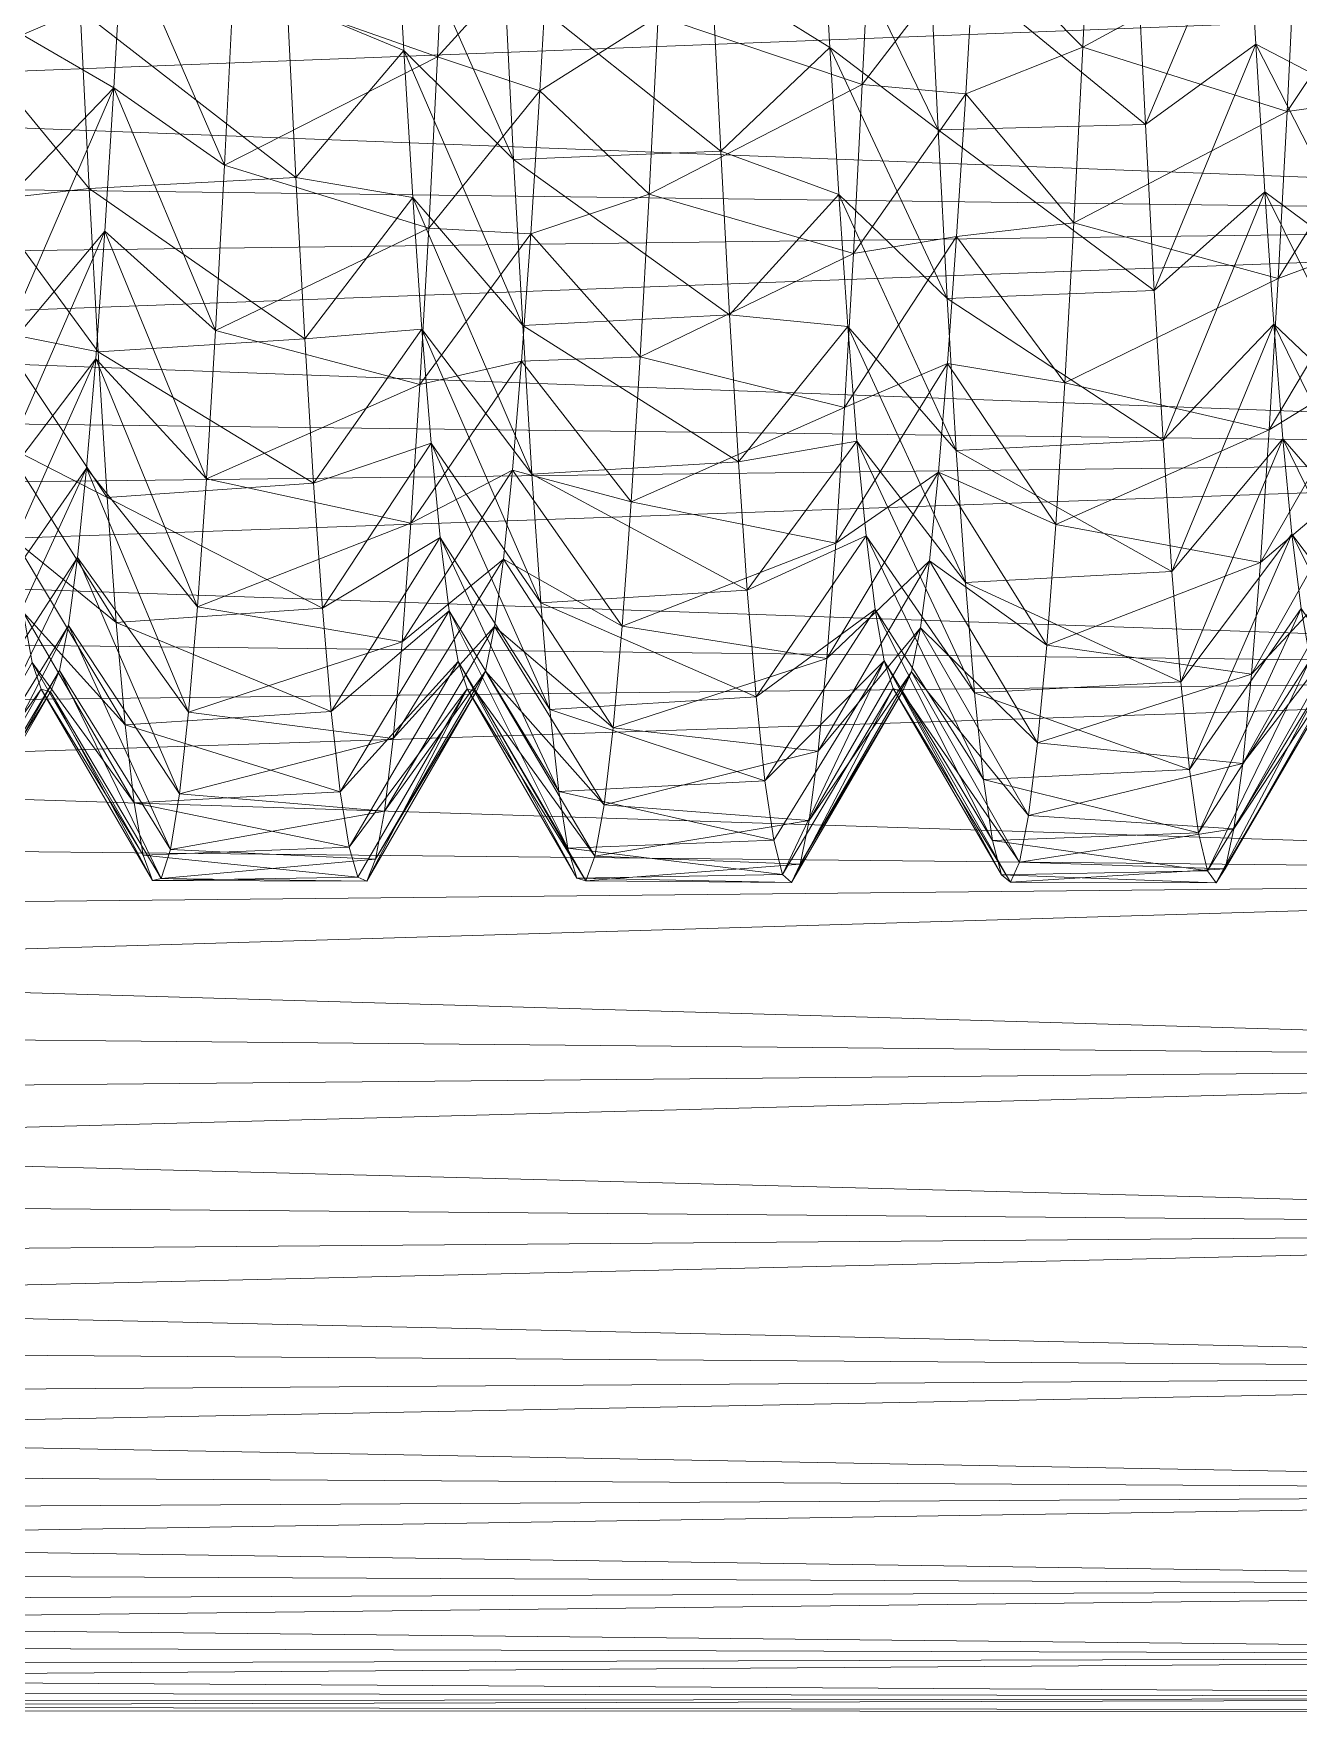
# Model space of a CAD drawing. Header units: millimetres. Extents: x -104 to 115, y -53 to 68.
# Drawn here: x 87.35 to 102.01, y -19.63 to -0.19 of the extents above; entities that cross this region are included whole.
import ezdxf

# ---------------------------------------------------------------- set-up
doc = ezdxf.new("R2010")
doc.units = ezdxf.units.MM

msp = doc.modelspace()

# ---------------------------------------------------------------- linework, layer by layer
at = {"color": 7, "lineweight": 0}
for points in [[(99.614, 1.827, -10.626), (98.258, 0.918, -13.385), (99.509, -0.351, -11.568), (99.614, 1.827, -10.626)], [(99.509, -0.351, -11.568), (101.977, 0.99, -10.948), (99.614, 1.827, -10.626), (99.509, -0.351, -11.568)], [(89.672, 0.372, -11.216), (92.034, -0.463, -11.626), (92.137, 1.663, -10.686), (89.672, 0.372, -11.216)], [(92.034, -0.463, -11.626), (93.324, 0.956, -13.367), (92.137, 1.663, -10.686), (92.034, -0.463, -11.626)], [(90.292, 0.171, -43.536), (91.539, 1.459, -41.714), (91.644, -0.389, -40.742), (90.292, 0.171, -43.536)], [(92.916, -1.65, -42.541), (91.644, -0.389, -40.742), (91.539, 1.459, -41.714), (92.916, -1.65, -42.541)], [(92.916, -1.65, -42.541), (91.539, 1.459, -41.714), (92.812, 0.441, -43.662), (92.916, -1.65, -42.541)], [(95.212, 0.498, -43.687), (96.473, 1.498, -41.731), (96.578, -0.352, -40.765), (95.212, 0.498, -43.687)], [(97.835, -1.307, -42.75), (96.578, -0.352, -40.765), (96.473, 1.498, -41.731), (97.835, -1.307, -42.75)], [(97.835, -1.307, -42.75), (96.473, 1.498, -41.731), (97.73, 0.809, -43.823), (97.835, -1.307, -42.75)], [(100.132, 0.829, -43.832), (101.407, 1.537, -41.748), (100.235, -1.246, -42.786), (100.132, 0.829, -43.832)], [(100.235, -1.246, -42.786), (101.407, 1.537, -41.748), (101.512, -0.316, -40.787), (100.235, -1.246, -42.786)], [(102.753, -0.959, -42.952), (101.512, -0.316, -40.787), (101.407, 1.537, -41.748), (102.753, -0.959, -42.952)], [(115.207, 0.457, -53.847), (60.36, 1.175, -54.036), (60.36, -1.663, -53.164), (115.207, 0.457, -53.847)], [(94.591, 0.009, -11.388), (96.955, -0.781, -11.796), (97.057, 1.325, -10.813), (94.591, 0.009, -11.388)], [(96.955, -0.781, -11.796), (98.258, 0.918, -13.385), (97.057, 1.325, -10.813), (96.955, -0.781, -11.796)], [(87.114, -0.142, -11.462), (88.285, -0.82, -14.379), (88.39, 0.995, -13.348), (87.114, -0.142, -11.462)], [(89.568, -1.715, -12.346), (88.39, 0.995, -13.348), (88.285, -0.82, -14.379), (89.568, -1.715, -12.346)], [(89.672, 0.372, -11.216), (88.39, 0.995, -13.348), (89.568, -1.715, -12.346), (89.672, 0.372, -11.216)], [(99.509, -0.351, -11.568), (101.875, -1.096, -11.973), (101.977, 0.99, -10.948), (99.509, -0.351, -11.568)], [(101.875, -1.096, -11.973), (103.192, 0.88, -13.404), (101.977, 0.99, -10.948), (101.875, -1.096, -11.973)], [(92.034, -0.463, -11.626), (93.219, -0.855, -14.403), (93.324, 0.956, -13.367), (92.034, -0.463, -11.626)], [(94.591, 0.009, -11.388), (93.324, 0.956, -13.367), (93.219, -0.855, -14.403), (94.591, 0.009, -11.388)], [(96.955, -0.781, -11.796), (98.153, -0.891, -14.426), (98.258, 0.918, -13.385), (96.955, -0.781, -11.796)], [(97.73, 0.809, -43.823), (100.132, 0.829, -43.832), (100.235, -1.246, -42.786), (97.73, 0.809, -43.823)], [(97.73, 0.809, -43.823), (100.235, -1.246, -42.786), (97.835, -1.307, -42.75), (97.73, 0.809, -43.823)], [(99.509, -0.351, -11.568), (98.258, 0.918, -13.385), (98.153, -0.891, -14.426), (99.509, -0.351, -11.568)], [(101.875, -1.096, -11.973), (103.087, -0.926, -14.45), (103.192, 0.88, -13.404), (101.875, -1.096, -11.973)], [(115.207, 0.457, -53.847), (60.36, -1.663, -53.164), (115.207, -2.357, -52.899), (115.207, 0.457, -53.847)], [(115.207, -2.357, -1.948), (60.36, -0.256, -1.208), (115.207, 0.457, -1), (115.207, -2.357, -1.948)], [(92.812, 0.441, -43.662), (95.212, 0.498, -43.687), (95.315, -1.556, -42.6), (92.812, 0.441, -43.662)], [(92.812, 0.441, -43.662), (95.315, -1.556, -42.6), (92.916, -1.65, -42.541), (92.812, 0.441, -43.662)], [(95.212, 0.498, -43.687), (96.578, -0.352, -40.765), (95.315, -1.556, -42.6), (95.212, 0.498, -43.687)], [(89.568, -1.715, -12.346), (92.034, -0.463, -11.626), (89.672, 0.372, -11.216), (89.568, -1.715, -12.346)], [(87.998, -1.989, -42.325), (86.71, -0.425, -40.72), (87.893, 0.077, -43.492), (87.998, -1.989, -42.325)], [(87.893, 0.077, -43.492), (90.292, 0.171, -43.536), (90.394, -1.861, -42.408), (87.893, 0.077, -43.492)], [(87.893, 0.077, -43.492), (90.394, -1.861, -42.408), (87.998, -1.989, -42.325), (87.893, 0.077, -43.492)], [(90.292, 0.171, -43.536), (91.644, -0.389, -40.742), (90.394, -1.861, -42.408), (90.292, 0.171, -43.536)], [(94.591, 0.009, -11.388), (93.219, -0.855, -14.403), (94.486, -2.052, -12.564), (94.591, 0.009, -11.388)], [(94.486, -2.052, -12.564), (96.955, -0.781, -11.796), (94.591, 0.009, -11.388), (94.486, -2.052, -12.564)], [(87.012, -2.151, -12.63), (88.285, -0.82, -14.379), (87.114, -0.142, -11.462), (87.012, -2.151, -12.63)], [(115.207, -2.357, -1.948), (60.36, -3.043, -2.232), (60.36, -0.256, -1.208), (115.207, -2.357, -1.948)], [(90.394, -1.861, -42.408), (91.644, -0.389, -40.742), (91.749, -2.09, -39.533), (90.394, -1.861, -42.408)], [(93.021, -3.574, -41.153), (91.749, -2.09, -39.533), (91.644, -0.389, -40.742), (93.021, -3.574, -41.153)], [(93.021, -3.574, -41.153), (91.644, -0.389, -40.742), (92.916, -1.65, -42.541), (93.021, -3.574, -41.153)], [(95.315, -1.556, -42.6), (96.578, -0.352, -40.765), (96.683, -2.057, -39.56), (95.315, -1.556, -42.6)], [(97.94, -3.262, -41.406), (96.683, -2.057, -39.56), (96.578, -0.352, -40.765), (97.94, -3.262, -41.406)], [(97.94, -3.262, -41.406), (96.578, -0.352, -40.765), (97.835, -1.307, -42.75), (97.94, -3.262, -41.406)], [(99.509, -0.351, -11.568), (98.153, -0.891, -14.426), (99.405, -2.385, -12.79), (99.509, -0.351, -11.568)], [(99.405, -2.385, -12.79), (101.875, -1.096, -11.973), (99.509, -0.351, -11.568), (99.405, -2.385, -12.79)], [(100.235, -1.246, -42.786), (101.512, -0.316, -40.787), (100.337, -3.168, -41.48), (100.235, -1.246, -42.786)], [(100.337, -3.168, -41.48), (101.512, -0.316, -40.787), (101.617, -2.024, -39.587), (100.337, -3.168, -41.48)], [(102.858, -2.944, -41.652), (101.617, -2.024, -39.587), (101.512, -0.316, -40.787), (102.858, -2.944, -41.652)], [(102.858, -2.944, -41.652), (101.512, -0.316, -40.787), (102.753, -0.959, -42.952), (102.858, -2.944, -41.652)], [(87.998, -1.989, -42.325), (86.815, -2.123, -39.506), (86.71, -0.425, -40.72), (87.998, -1.989, -42.325)], [(89.568, -1.715, -12.346), (91.932, -2.448, -12.834), (92.034, -0.463, -11.626), (89.568, -1.715, -12.346)], [(91.932, -2.448, -12.834), (93.219, -0.855, -14.403), (92.034, -0.463, -11.626), (91.932, -2.448, -12.834)], [(86.909, -3.991, -14.049), (88.18, -2.481, -15.643), (88.285, -0.82, -14.379), (86.909, -3.991, -14.049)], [(86.909, -3.991, -14.049), (88.285, -0.82, -14.379), (87.012, -2.151, -12.63), (86.909, -3.991, -14.049)], [(89.463, -3.633, -13.742), (88.285, -0.82, -14.379), (88.18, -2.481, -15.643), (89.463, -3.633, -13.742)], [(89.568, -1.715, -12.346), (88.285, -0.82, -14.379), (89.463, -3.633, -13.742), (89.568, -1.715, -12.346)], [(91.932, -2.448, -12.834), (93.114, -2.513, -15.671), (93.219, -0.855, -14.403), (91.932, -2.448, -12.834)], [(94.486, -2.052, -12.564), (93.219, -0.855, -14.403), (93.114, -2.513, -15.671), (94.486, -2.052, -12.564)], [(94.486, -2.052, -12.564), (96.852, -2.742, -13.044), (96.955, -0.781, -11.796), (94.486, -2.052, -12.564)], [(96.852, -2.742, -13.044), (98.153, -0.891, -14.426), (96.955, -0.781, -11.796), (96.852, -2.742, -13.044)], [(96.852, -2.742, -13.044), (98.048, -2.545, -15.699), (98.153, -0.891, -14.426), (96.852, -2.742, -13.044)], [(99.405, -2.385, -12.79), (98.153, -0.891, -14.426), (98.048, -2.545, -15.699), (99.405, -2.385, -12.79)], [(101.772, -3.031, -13.261), (102.982, -2.577, -15.727), (103.087, -0.926, -14.45), (101.772, -3.031, -13.261)], [(101.772, -3.031, -13.261), (103.087, -0.926, -14.45), (101.875, -1.096, -11.973), (101.772, -3.031, -13.261)], [(99.405, -2.385, -12.79), (101.772, -3.031, -13.261), (101.875, -1.096, -11.973), (99.405, -2.385, -12.79)], [(97.835, -1.307, -42.75), (100.235, -1.246, -42.786), (100.337, -3.168, -41.48), (97.835, -1.307, -42.75)], [(97.835, -1.307, -42.75), (100.337, -3.168, -41.48), (97.94, -3.262, -41.406), (97.835, -1.307, -42.75)], [(115.207, -2.357, -52.899), (60.36, -1.663, -53.164), (60.36, -4.391, -51.991), (115.207, -2.357, -52.899)], [(89.463, -3.633, -13.742), (91.932, -2.448, -12.834), (89.568, -1.715, -12.346), (89.463, -3.633, -13.742)], [(92.916, -1.65, -42.541), (95.315, -1.556, -42.6), (95.417, -3.451, -41.255), (92.916, -1.65, -42.541)], [(92.916, -1.65, -42.541), (95.417, -3.451, -41.255), (93.021, -3.574, -41.153), (92.916, -1.65, -42.541)], [(95.315, -1.556, -42.6), (96.683, -2.057, -39.56), (95.417, -3.451, -41.255), (95.315, -1.556, -42.6)], [(87.998, -1.989, -42.325), (90.394, -1.861, -42.408), (90.497, -3.729, -41.024), (87.998, -1.989, -42.325)], [(90.394, -1.861, -42.408), (91.749, -2.09, -39.533), (90.497, -3.729, -41.024), (90.394, -1.861, -42.408)], [(88.103, -3.881, -40.893), (86.815, -2.123, -39.506), (87.998, -1.989, -42.325), (88.103, -3.881, -40.893)], [(88.103, -3.881, -40.893), (86.92, -3.644, -38.078), (86.815, -2.123, -39.506), (88.103, -3.881, -40.893)], [(87.998, -1.989, -42.325), (90.497, -3.729, -41.024), (88.103, -3.881, -40.893), (87.998, -1.989, -42.325)], [(90.497, -3.729, -41.024), (91.749, -2.09, -39.533), (91.854, -3.615, -38.109), (90.497, -3.729, -41.024)], [(93.126, -5.297, -39.522), (91.854, -3.615, -38.109), (91.749, -2.09, -39.533), (93.126, -5.297, -39.522)], [(93.126, -5.297, -39.522), (91.749, -2.09, -39.533), (93.021, -3.574, -41.153), (93.126, -5.297, -39.522)], [(94.486, -2.052, -12.564), (93.114, -2.513, -15.671), (94.382, -3.938, -14.003), (94.486, -2.052, -12.564)], [(94.382, -3.938, -14.003), (96.852, -2.742, -13.044), (94.486, -2.052, -12.564), (94.382, -3.938, -14.003)], [(95.417, -3.451, -41.255), (96.683, -2.057, -39.56), (96.788, -3.586, -38.14), (95.417, -3.451, -41.255)], [(98.044, -5.021, -39.814), (96.788, -3.586, -38.14), (96.683, -2.057, -39.56), (98.044, -5.021, -39.814)], [(98.044, -5.021, -39.814), (96.683, -2.057, -39.56), (97.94, -3.262, -41.406), (98.044, -5.021, -39.814)], [(100.337, -3.168, -41.48), (101.617, -2.024, -39.587), (100.44, -4.904, -39.934), (100.337, -3.168, -41.48)], [(100.44, -4.904, -39.934), (101.617, -2.024, -39.587), (101.722, -3.557, -38.171), (100.44, -4.904, -39.934)], [(102.963, -4.738, -40.1), (101.722, -3.557, -38.171), (101.617, -2.024, -39.587), (102.963, -4.738, -40.1)], [(102.963, -4.738, -40.1), (101.617, -2.024, -39.587), (102.858, -2.944, -41.652), (102.963, -4.738, -40.1)], [(115.207, -2.357, -52.899), (60.36, -4.391, -51.991), (115.207, -5.052, -51.652), (115.207, -2.357, -52.899)], [(115.207, -5.052, -3.194), (60.36, -3.043, -2.232), (115.207, -2.357, -1.948), (115.207, -5.052, -3.194)], [(86.807, -5.631, -15.696), (88.075, -3.959, -17.117), (88.18, -2.481, -15.643), (86.807, -5.631, -15.696)], [(86.807, -5.631, -15.696), (88.18, -2.481, -15.643), (86.909, -3.991, -14.049), (86.807, -5.631, -15.696)], [(89.358, -5.349, -15.381), (88.18, -2.481, -15.643), (88.075, -3.959, -17.117), (89.358, -5.349, -15.381)], [(89.463, -3.633, -13.742), (88.18, -2.481, -15.643), (89.358, -5.349, -15.381), (89.463, -3.633, -13.742)], [(89.463, -3.633, -13.742), (91.829, -4.259, -14.291), (91.932, -2.448, -12.834), (89.463, -3.633, -13.742)], [(91.829, -4.259, -14.291), (93.114, -2.513, -15.671), (91.932, -2.448, -12.834), (91.829, -4.259, -14.291)], [(91.829, -4.259, -14.291), (93.009, -3.987, -17.149), (93.114, -2.513, -15.671), (91.829, -4.259, -14.291)], [(94.382, -3.938, -14.003), (93.114, -2.513, -15.671), (93.009, -3.987, -17.149), (94.382, -3.938, -14.003)], [(99.405, -2.385, -12.79), (98.048, -2.545, -15.699), (99.3, -4.238, -14.271), (99.405, -2.385, -12.79)], [(99.3, -4.238, -14.271), (101.772, -3.031, -13.261), (99.405, -2.385, -12.79), (99.3, -4.238, -14.271)], [(96.75, -4.523, -14.537), (97.943, -4.015, -17.181), (98.048, -2.545, -15.699), (96.75, -4.523, -14.537)], [(96.75, -4.523, -14.537), (98.048, -2.545, -15.699), (96.852, -2.742, -13.044), (96.75, -4.523, -14.537)], [(99.3, -4.238, -14.271), (98.048, -2.545, -15.699), (97.943, -4.015, -17.181), (99.3, -4.238, -14.271)], [(101.67, -4.781, -14.789), (102.877, -4.043, -17.213), (102.982, -2.577, -15.727), (101.67, -4.781, -14.789)], [(101.67, -4.781, -14.789), (102.982, -2.577, -15.727), (101.772, -3.031, -13.261), (101.67, -4.781, -14.789)], [(94.382, -3.938, -14.003), (96.75, -4.523, -14.537), (96.852, -2.742, -13.044), (94.382, -3.938, -14.003)], [(115.207, -5.052, -3.194), (60.36, -5.703, -3.551), (60.36, -3.043, -2.232), (115.207, -5.052, -3.194)], [(99.3, -4.238, -14.271), (101.67, -4.781, -14.789), (101.772, -3.031, -13.261), (99.3, -4.238, -14.271)], [(97.94, -3.262, -41.406), (100.337, -3.168, -41.48), (100.44, -4.904, -39.934), (97.94, -3.262, -41.406)], [(97.94, -3.262, -41.406), (100.44, -4.904, -39.934), (98.044, -5.021, -39.814), (97.94, -3.262, -41.406)], [(93.021, -3.574, -41.153), (95.417, -3.451, -41.255), (95.52, -5.155, -39.674), (93.021, -3.574, -41.153)], [(95.417, -3.451, -41.255), (96.788, -3.586, -38.14), (95.52, -5.155, -39.674), (95.417, -3.451, -41.255)], [(88.207, -5.567, -39.223), (87.025, -4.962, -36.459), (86.92, -3.644, -38.078), (88.207, -5.567, -39.223)], [(88.207, -5.567, -39.223), (86.92, -3.644, -38.078), (88.103, -3.881, -40.893), (88.207, -5.567, -39.223)], [(89.358, -5.349, -15.381), (91.829, -4.259, -14.291), (89.463, -3.633, -13.742), (89.358, -5.349, -15.381)], [(90.497, -3.729, -41.024), (91.854, -3.615, -38.109), (90.599, -5.4, -39.409), (90.497, -3.729, -41.024)], [(90.599, -5.4, -39.409), (91.854, -3.615, -38.109), (91.959, -4.937, -36.494), (90.599, -5.4, -39.409)], [(93.23, -6.788, -37.676), (91.959, -4.937, -36.494), (91.854, -3.615, -38.109), (93.23, -6.788, -37.676)], [(93.23, -6.788, -37.676), (91.854, -3.615, -38.109), (93.126, -5.297, -39.522), (93.23, -6.788, -37.676)], [(93.021, -3.574, -41.153), (95.52, -5.155, -39.674), (93.126, -5.297, -39.522), (93.021, -3.574, -41.153)], [(95.52, -5.155, -39.674), (96.788, -3.586, -38.14), (96.893, -4.913, -36.528), (95.52, -5.155, -39.674)], [(98.149, -6.553, -38.002), (96.893, -4.913, -36.528), (96.788, -3.586, -38.14), (98.149, -6.553, -38.002)], [(98.149, -6.553, -38.002), (96.788, -3.586, -38.14), (98.044, -5.021, -39.814), (98.149, -6.553, -38.002)], [(100.44, -4.904, -39.934), (101.722, -3.557, -38.171), (100.542, -6.424, -38.175), (100.44, -4.904, -39.934)], [(100.542, -6.424, -38.175), (101.722, -3.557, -38.171), (101.827, -4.888, -36.563), (100.542, -6.424, -38.175)], [(103.067, -6.311, -38.323), (101.827, -4.888, -36.563), (101.722, -3.557, -38.171), (103.067, -6.311, -38.323)], [(103.067, -6.311, -38.323), (101.722, -3.557, -38.171), (102.963, -4.738, -40.1), (103.067, -6.311, -38.323)], [(88.103, -3.881, -40.893), (90.497, -3.729, -41.024), (90.599, -5.4, -39.409), (88.103, -3.881, -40.893)], [(88.103, -3.881, -40.893), (90.599, -5.4, -39.409), (88.207, -5.567, -39.223), (88.103, -3.881, -40.893)], [(86.704, -7.043, -17.542), (87.97, -5.227, -18.775), (88.075, -3.959, -17.117), (86.704, -7.043, -17.542)], [(86.704, -7.043, -17.542), (88.075, -3.959, -17.117), (86.807, -5.631, -15.696), (86.704, -7.043, -17.542)], [(89.254, -6.832, -17.233), (88.075, -3.959, -17.117), (87.97, -5.227, -18.775), (89.254, -6.832, -17.233)], [(89.358, -5.349, -15.381), (88.075, -3.959, -17.117), (89.254, -6.832, -17.233), (89.358, -5.349, -15.381)], [(91.727, -5.866, -15.97), (92.904, -5.251, -18.81), (93.009, -3.987, -17.149), (91.727, -5.866, -15.97)], [(91.727, -5.866, -15.97), (93.009, -3.987, -17.149), (91.829, -4.259, -14.291), (91.727, -5.866, -15.97)], [(94.277, -5.617, -15.68), (93.009, -3.987, -17.149), (92.904, -5.251, -18.81), (94.277, -5.617, -15.68)], [(94.382, -3.938, -14.003), (93.009, -3.987, -17.149), (94.277, -5.617, -15.68), (94.382, -3.938, -14.003)], [(94.277, -5.617, -15.68), (96.75, -4.523, -14.537), (94.382, -3.938, -14.003), (94.277, -5.617, -15.68)], [(96.647, -6.095, -16.249), (97.838, -5.274, -18.846), (97.943, -4.015, -17.181), (96.647, -6.095, -16.249)], [(96.647, -6.095, -16.249), (97.943, -4.015, -17.181), (96.75, -4.523, -14.537), (96.647, -6.095, -16.249)], [(99.195, -5.878, -15.986), (97.943, -4.015, -17.181), (97.838, -5.274, -18.846), (99.195, -5.878, -15.986)], [(99.3, -4.238, -14.271), (97.943, -4.015, -17.181), (99.195, -5.878, -15.986), (99.3, -4.238, -14.271)], [(101.567, -6.318, -16.533), (102.772, -5.298, -18.881), (102.877, -4.043, -17.213), (101.567, -6.318, -16.533)], [(101.567, -6.318, -16.533), (102.877, -4.043, -17.213), (101.67, -4.781, -14.789), (101.567, -6.318, -16.533)], [(89.358, -5.349, -15.381), (91.727, -5.866, -15.97), (91.829, -4.259, -14.291), (89.358, -5.349, -15.381)], [(99.195, -5.878, -15.986), (101.67, -4.781, -14.789), (99.3, -4.238, -14.271), (99.195, -5.878, -15.986)], [(115.207, -5.052, -51.652), (60.36, -4.391, -51.991), (60.36, -6.976, -50.53), (115.207, -5.052, -51.652)], [(94.277, -5.617, -15.68), (96.647, -6.095, -16.249), (96.75, -4.523, -14.537), (94.277, -5.617, -15.68)], [(99.195, -5.878, -15.986), (101.567, -6.318, -16.533), (101.67, -4.781, -14.789), (99.195, -5.878, -15.986)], [(115.207, -5.052, -51.652), (60.36, -6.976, -50.53), (115.207, -7.596, -50.121), (115.207, -5.052, -51.652)], [(115.207, -7.596, -4.725), (60.36, -5.703, -3.551), (115.207, -5.052, -3.194), (115.207, -7.596, -4.725)], [(88.312, -7.016, -37.345), (87.13, -6.052, -34.679), (87.025, -4.962, -36.459), (88.312, -7.016, -37.345)], [(88.312, -7.016, -37.345), (87.025, -4.962, -36.459), (88.207, -5.567, -39.223), (88.312, -7.016, -37.345)], [(90.599, -5.4, -39.409), (91.959, -4.937, -36.494), (90.702, -6.848, -37.591), (90.599, -5.4, -39.409)], [(90.702, -6.848, -37.591), (91.959, -4.937, -36.494), (92.064, -6.032, -34.717), (90.702, -6.848, -37.591)], [(93.335, -8.021, -35.649), (92.064, -6.032, -34.717), (91.959, -4.937, -36.494), (93.335, -8.021, -35.649)], [(93.335, -8.021, -35.649), (91.959, -4.937, -36.494), (93.23, -6.788, -37.676), (93.335, -8.021, -35.649)], [(95.52, -5.155, -39.674), (96.893, -4.913, -36.528), (95.622, -6.639, -37.885), (95.52, -5.155, -39.674)], [(95.622, -6.639, -37.885), (96.893, -4.913, -36.528), (96.998, -6.012, -34.754), (95.622, -6.639, -37.885)], [(98.254, -7.831, -36.003), (96.998, -6.012, -34.754), (96.893, -4.913, -36.528), (98.254, -7.831, -36.003)], [(98.254, -7.831, -36.003), (96.893, -4.913, -36.528), (98.149, -6.553, -38.002), (98.254, -7.831, -36.003)], [(98.044, -5.021, -39.814), (100.44, -4.904, -39.934), (100.542, -6.424, -38.175), (98.044, -5.021, -39.814)], [(98.044, -5.021, -39.814), (100.542, -6.424, -38.175), (98.149, -6.553, -38.002), (98.044, -5.021, -39.814)], [(100.542, -6.424, -38.175), (101.827, -4.888, -36.563), (100.645, -7.702, -36.234), (100.542, -6.424, -38.175)], [(100.645, -7.702, -36.234), (101.827, -4.888, -36.563), (101.932, -5.992, -34.792), (100.645, -7.702, -36.234)], [(103.172, -7.634, -36.353), (101.932, -5.992, -34.792), (101.827, -4.888, -36.563), (103.172, -7.634, -36.353)], [(103.172, -7.634, -36.353), (101.827, -4.888, -36.563), (103.067, -6.311, -38.323), (103.172, -7.634, -36.353)], [(86.602, -8.202, -19.557), (87.865, -6.263, -20.586), (87.97, -5.227, -18.775), (86.602, -8.202, -19.557)], [(86.602, -8.202, -19.557), (87.97, -5.227, -18.775), (86.704, -7.043, -17.542), (86.602, -8.202, -19.557)], [(89.149, -8.055, -19.265), (87.97, -5.227, -18.775), (87.865, -6.263, -20.586), (89.149, -8.055, -19.265)], [(89.254, -6.832, -17.233), (87.97, -5.227, -18.775), (89.149, -8.055, -19.265), (89.254, -6.832, -17.233)], [(93.126, -5.297, -39.522), (95.52, -5.155, -39.674), (95.622, -6.639, -37.885), (93.126, -5.297, -39.522)], [(88.207, -5.567, -39.223), (90.599, -5.4, -39.409), (90.702, -6.848, -37.591), (88.207, -5.567, -39.223)], [(89.254, -6.832, -17.233), (91.727, -5.866, -15.97), (89.358, -5.349, -15.381), (89.254, -6.832, -17.233)], [(91.624, -7.24, -17.845), (92.799, -6.282, -20.625), (92.904, -5.251, -18.81), (91.624, -7.24, -17.845)], [(91.624, -7.24, -17.845), (92.904, -5.251, -18.81), (91.727, -5.866, -15.97), (91.624, -7.24, -17.845)], [(94.172, -7.058, -17.565), (92.904, -5.251, -18.81), (92.799, -6.282, -20.625), (94.172, -7.058, -17.565)], [(94.277, -5.617, -15.68), (92.904, -5.251, -18.81), (94.172, -7.058, -17.565), (94.277, -5.617, -15.68)], [(93.126, -5.297, -39.522), (95.622, -6.639, -37.885), (93.23, -6.788, -37.676), (93.126, -5.297, -39.522)], [(96.545, -7.431, -18.151), (97.733, -6.301, -20.663), (97.838, -5.274, -18.846), (96.545, -7.431, -18.151)], [(96.545, -7.431, -18.151), (97.838, -5.274, -18.846), (96.647, -6.095, -16.249), (96.545, -7.431, -18.151)], [(99.091, -7.276, -17.903), (97.838, -5.274, -18.846), (97.733, -6.301, -20.663), (99.091, -7.276, -17.903)], [(99.195, -5.878, -15.986), (97.838, -5.274, -18.846), (99.091, -7.276, -17.903), (99.195, -5.878, -15.986)], [(101.465, -7.615, -18.461), (102.667, -6.319, -20.702), (102.772, -5.298, -18.881), (101.465, -7.615, -18.461)], [(101.465, -7.615, -18.461), (102.772, -5.298, -18.881), (101.567, -6.318, -16.533), (101.465, -7.615, -18.461)], [(88.207, -5.567, -39.223), (90.702, -6.848, -37.591), (88.312, -7.016, -37.345), (88.207, -5.567, -39.223)], [(94.172, -7.058, -17.565), (96.647, -6.095, -16.249), (94.277, -5.617, -15.68), (94.172, -7.058, -17.565)], [(115.207, -7.596, -4.725), (60.36, -8.205, -5.15), (60.36, -5.703, -3.551), (115.207, -7.596, -4.725)], [(89.254, -6.832, -17.233), (91.624, -7.24, -17.845), (91.727, -5.866, -15.97), (89.254, -6.832, -17.233)], [(95.622, -6.639, -37.885), (96.998, -6.012, -34.754), (95.725, -7.877, -35.919), (95.622, -6.639, -37.885)], [(95.725, -7.877, -35.919), (96.998, -6.012, -34.754), (97.103, -6.866, -32.85), (95.725, -7.877, -35.919)], [(98.358, -8.832, -33.852), (97.103, -6.866, -32.85), (96.998, -6.012, -34.754), (98.358, -8.832, -33.852)], [(98.358, -8.832, -33.852), (96.998, -6.012, -34.754), (98.254, -7.831, -36.003), (98.358, -8.832, -33.852)], [(99.091, -7.276, -17.903), (101.567, -6.318, -16.533), (99.195, -5.878, -15.986), (99.091, -7.276, -17.903)], [(100.645, -7.702, -36.234), (101.932, -5.992, -34.792), (100.747, -8.717, -34.143), (100.645, -7.702, -36.234)], [(100.747, -8.717, -34.143), (101.932, -5.992, -34.792), (102.037, -6.851, -32.89), (100.747, -8.717, -34.143)], [(103.277, -8.683, -34.225), (102.037, -6.851, -32.89), (101.932, -5.992, -34.792), (103.277, -8.683, -34.225)], [(103.277, -8.683, -34.225), (101.932, -5.992, -34.792), (103.172, -7.634, -36.353), (103.277, -8.683, -34.225)], [(88.417, -8.202, -35.29), (87.235, -6.895, -32.77), (87.13, -6.052, -34.679), (88.417, -8.202, -35.29)], [(88.417, -8.202, -35.29), (87.13, -6.052, -34.679), (88.312, -7.016, -37.345), (88.417, -8.202, -35.29)], [(90.702, -6.848, -37.591), (92.064, -6.032, -34.717), (90.804, -8.046, -35.6), (90.702, -6.848, -37.591)], [(90.804, -8.046, -35.6), (92.064, -6.032, -34.717), (92.169, -6.881, -32.81), (90.804, -8.046, -35.6)], [(93.44, -8.973, -33.476), (92.169, -6.881, -32.81), (92.064, -6.032, -34.717), (93.44, -8.973, -33.476)], [(93.44, -8.973, -33.476), (92.064, -6.032, -34.717), (93.335, -8.021, -35.649), (93.44, -8.973, -33.476)], [(94.172, -7.058, -17.565), (96.545, -7.431, -18.151), (96.647, -6.095, -16.249), (94.172, -7.058, -17.565)], [(86.499, -9.09, -21.705), (87.76, -7.049, -22.52), (87.865, -6.263, -20.586), (86.499, -9.09, -21.705)], [(86.499, -9.09, -21.705), (87.865, -6.263, -20.586), (86.602, -8.202, -19.557), (86.499, -9.09, -21.705)], [(89.044, -8.999, -21.443), (87.865, -6.263, -20.586), (87.76, -7.049, -22.52), (89.044, -8.999, -21.443)], [(89.149, -8.055, -19.265), (87.865, -6.263, -20.586), (89.044, -8.999, -21.443), (89.149, -8.055, -19.265)], [(91.522, -8.358, -19.882), (92.694, -7.062, -22.561), (92.799, -6.282, -20.625), (91.522, -8.358, -19.882)], [(91.522, -8.358, -19.882), (92.799, -6.282, -20.625), (91.624, -7.24, -17.845), (91.522, -8.358, -19.882)], [(94.068, -8.235, -19.625), (92.799, -6.282, -20.625), (92.694, -7.062, -22.561), (94.068, -8.235, -19.625)], [(94.172, -7.058, -17.565), (92.799, -6.282, -20.625), (94.068, -8.235, -19.625), (94.172, -7.058, -17.565)], [(96.442, -8.507, -20.211), (97.628, -7.076, -22.601), (97.733, -6.301, -20.663), (96.442, -8.507, -20.211)], [(96.442, -8.507, -20.211), (97.733, -6.301, -20.663), (96.545, -7.431, -18.151), (96.442, -8.507, -20.211)], [(98.986, -8.407, -19.988), (97.733, -6.301, -20.663), (97.628, -7.076, -22.601), (98.986, -8.407, -19.988)], [(99.091, -7.276, -17.903), (97.733, -6.301, -20.663), (98.986, -8.407, -19.988), (99.091, -7.276, -17.903)], [(99.091, -7.276, -17.903), (101.465, -7.615, -18.461), (101.567, -6.318, -16.533), (99.091, -7.276, -17.903)], [(101.362, -8.65, -20.542), (102.562, -7.089, -22.642), (102.667, -6.319, -20.702), (101.362, -8.65, -20.542)], [(101.362, -8.65, -20.542), (102.667, -6.319, -20.702), (101.465, -7.615, -18.461), (101.362, -8.65, -20.542)], [(98.149, -6.553, -38.002), (100.542, -6.424, -38.175), (100.645, -7.702, -36.234), (98.149, -6.553, -38.002)], [(98.149, -6.553, -38.002), (100.645, -7.702, -36.234), (98.254, -7.831, -36.003), (98.149, -6.553, -38.002)], [(93.23, -6.788, -37.676), (95.622, -6.639, -37.885), (95.725, -7.877, -35.919), (93.23, -6.788, -37.676)], [(93.23, -6.788, -37.676), (95.725, -7.877, -35.919), (93.335, -8.021, -35.649), (93.23, -6.788, -37.676)], [(115.207, -7.596, -50.121), (60.36, -6.976, -50.53), (60.36, -9.388, -48.797), (115.207, -7.596, -50.121)], [(88.521, -9.105, -33.096), (87.34, -7.477, -30.765), (87.235, -6.895, -32.77), (88.521, -9.105, -33.096)], [(88.521, -9.105, -33.096), (87.235, -6.895, -32.77), (88.417, -8.202, -35.29), (88.521, -9.105, -33.096)], [(88.312, -7.016, -37.345), (90.702, -6.848, -37.591), (90.804, -8.046, -35.6), (88.312, -7.016, -37.345)], [(89.149, -8.055, -19.265), (91.624, -7.24, -17.845), (89.254, -6.832, -17.233), (89.149, -8.055, -19.265)], [(90.804, -8.046, -35.6), (92.169, -6.881, -32.81), (90.907, -8.975, -33.469), (90.804, -8.046, -35.6)], [(90.907, -8.975, -33.469), (92.169, -6.881, -32.81), (92.274, -7.467, -30.807), (90.907, -8.975, -33.469)], [(93.544, -9.628, -31.195), (92.274, -7.467, -30.807), (92.169, -6.881, -32.81), (93.544, -9.628, -31.195)], [(93.544, -9.628, -31.195), (92.169, -6.881, -32.81), (93.44, -8.973, -33.476), (93.544, -9.628, -31.195)], [(95.725, -7.877, -35.919), (97.103, -6.866, -32.85), (95.827, -8.849, -33.808), (95.725, -7.877, -35.919)], [(95.827, -8.849, -33.808), (97.103, -6.866, -32.85), (97.208, -7.458, -30.848), (95.827, -8.849, -33.808)], [(98.463, -9.539, -31.587), (97.208, -7.458, -30.848), (97.103, -6.866, -32.85), (98.463, -9.539, -31.587)], [(98.463, -9.539, -31.587), (97.103, -6.866, -32.85), (98.358, -8.832, -33.852), (98.463, -9.539, -31.587)], [(100.747, -8.717, -34.143), (102.037, -6.851, -32.89), (100.85, -9.451, -31.938), (100.747, -8.717, -34.143)], [(100.85, -9.451, -31.938), (102.037, -6.851, -32.89), (102.142, -7.449, -30.89), (100.85, -9.451, -31.938)], [(86.396, -9.69, -23.95), (87.655, -7.57, -24.541), (87.76, -7.049, -22.52), (86.396, -9.69, -23.95)], [(86.396, -9.69, -23.95), (87.76, -7.049, -22.52), (86.499, -9.09, -21.705), (86.396, -9.69, -23.95)], [(88.94, -9.644, -23.726), (87.76, -7.049, -22.52), (87.655, -7.57, -24.541), (88.94, -9.644, -23.726)], [(89.044, -8.999, -21.443), (87.76, -7.049, -22.52), (88.94, -9.644, -23.726), (89.044, -8.999, -21.443)], [(88.312, -7.016, -37.345), (90.804, -8.046, -35.6), (88.417, -8.202, -35.29), (88.312, -7.016, -37.345)], [(91.419, -9.202, -22.048), (92.589, -7.578, -24.583), (92.694, -7.062, -22.561), (91.419, -9.202, -22.048)], [(91.419, -9.202, -22.048), (92.694, -7.062, -22.561), (91.522, -8.358, -19.882), (91.419, -9.202, -22.048)], [(93.963, -9.129, -21.823), (92.694, -7.062, -22.561), (92.589, -7.578, -24.583), (93.963, -9.129, -21.823)], [(94.068, -8.235, -19.625), (92.694, -7.062, -22.561), (93.963, -9.129, -21.823), (94.068, -8.235, -19.625)], [(94.068, -8.235, -19.625), (96.545, -7.431, -18.151), (94.172, -7.058, -17.565), (94.068, -8.235, -19.625)], [(96.34, -9.307, -22.393), (97.523, -7.585, -24.625), (97.628, -7.076, -22.601), (96.34, -9.307, -22.393)], [(96.34, -9.307, -22.393), (97.628, -7.076, -22.601), (96.442, -8.507, -20.211), (96.34, -9.307, -22.393)], [(98.881, -9.251, -22.206), (97.628, -7.076, -22.601), (97.523, -7.585, -24.625), (98.881, -9.251, -22.206)], [(98.986, -8.407, -19.988), (97.628, -7.076, -22.601), (98.881, -9.251, -22.206), (98.986, -8.407, -19.988)], [(101.26, -9.406, -22.74), (102.457, -7.593, -24.667), (102.562, -7.089, -22.642), (101.26, -9.406, -22.74)], [(101.26, -9.406, -22.74), (102.562, -7.089, -22.642), (101.362, -8.65, -20.542), (101.26, -9.406, -22.74)], [(89.149, -8.055, -19.265), (91.522, -8.358, -19.882), (91.624, -7.24, -17.845), (89.149, -8.055, -19.265)], [(98.986, -8.407, -19.988), (101.465, -7.615, -18.461), (99.091, -7.276, -17.903), (98.986, -8.407, -19.988)], [(86.089, -9.693, -30.883), (87.34, -7.477, -30.765), (87.445, -7.786, -28.701), (86.089, -9.693, -30.883)], [(86.294, -9.993, -26.254), (87.55, -7.817, -26.614), (87.655, -7.57, -24.541), (86.294, -9.993, -26.254)], [(86.294, -9.993, -26.254), (87.655, -7.57, -24.541), (86.396, -9.69, -23.95), (86.294, -9.993, -26.254)], [(88.626, -9.709, -30.801), (87.445, -7.786, -28.701), (87.34, -7.477, -30.765), (88.626, -9.709, -30.801)], [(88.626, -9.709, -30.801), (87.34, -7.477, -30.765), (88.521, -9.105, -33.096), (88.626, -9.709, -30.801)], [(88.835, -9.981, -26.074), (87.655, -7.57, -24.541), (87.55, -7.817, -26.614), (88.835, -9.981, -26.074)], [(88.94, -9.644, -23.726), (87.655, -7.57, -24.541), (88.835, -9.981, -26.074), (88.94, -9.644, -23.726)], [(90.907, -8.975, -33.469), (92.274, -7.467, -30.807), (91.009, -9.619, -31.236), (90.907, -8.975, -33.469)], [(91.009, -9.619, -31.236), (92.274, -7.467, -30.807), (92.379, -7.782, -28.743), (91.009, -9.619, -31.236)], [(91.317, -9.757, -24.305), (92.484, -7.819, -26.656), (92.589, -7.578, -24.583), (91.317, -9.757, -24.305)], [(91.317, -9.757, -24.305), (92.589, -7.578, -24.583), (91.419, -9.202, -22.048), (91.317, -9.757, -24.305)], [(93.649, -9.975, -28.848), (92.379, -7.782, -28.743), (92.274, -7.467, -30.807), (93.649, -9.975, -28.848)], [(93.649, -9.975, -28.848), (92.274, -7.467, -30.807), (93.544, -9.628, -31.195), (93.649, -9.975, -28.848)], [(93.858, -9.723, -24.12), (92.589, -7.578, -24.583), (92.484, -7.819, -26.656), (93.858, -9.723, -24.12)], [(93.963, -9.129, -21.823), (92.589, -7.578, -24.583), (93.858, -9.723, -24.12), (93.963, -9.129, -21.823)], [(94.068, -8.235, -19.625), (96.442, -8.507, -20.211), (96.545, -7.431, -18.151), (94.068, -8.235, -19.625)], [(95.827, -8.849, -33.808), (97.208, -7.458, -30.848), (95.93, -9.538, -31.588), (95.827, -8.849, -33.808)], [(95.93, -9.538, -31.588), (97.208, -7.458, -30.848), (96.032, -9.933, -29.298), (95.93, -9.538, -31.588)], [(96.032, -9.933, -29.298), (97.208, -7.458, -30.848), (97.313, -7.778, -28.786), (96.032, -9.933, -29.298)], [(98.568, -9.938, -29.248), (97.313, -7.778, -28.786), (97.208, -7.458, -30.848), (98.568, -9.938, -29.248)], [(98.568, -9.938, -29.248), (97.208, -7.458, -30.848), (98.463, -9.539, -31.587), (98.568, -9.938, -29.248)], [(100.85, -9.451, -31.938), (102.142, -7.449, -30.89), (100.952, -9.891, -29.656), (100.85, -9.451, -31.938)], [(100.952, -9.891, -29.656), (102.142, -7.449, -30.89), (102.247, -7.775, -28.828), (100.952, -9.891, -29.656)], [(115.207, -7.596, -50.121), (60.36, -9.388, -48.797), (115.207, -9.96, -48.324), (115.207, -7.596, -50.121)], [(115.207, -9.96, -6.522), (60.36, -8.205, -5.15), (115.207, -7.596, -4.725), (115.207, -9.96, -6.522)], [(96.237, -9.816, -24.661), (97.418, -7.821, -26.699), (97.523, -7.585, -24.625), (96.237, -9.816, -24.661)], [(96.237, -9.816, -24.661), (97.523, -7.585, -24.625), (96.34, -9.307, -22.393), (96.237, -9.816, -24.661)], [(98.777, -9.793, -24.516), (97.523, -7.585, -24.625), (97.418, -7.821, -26.699), (98.777, -9.793, -24.516)], [(98.881, -9.251, -22.206), (97.523, -7.585, -24.625), (98.777, -9.793, -24.516), (98.881, -9.251, -22.206)], [(98.254, -7.831, -36.003), (100.645, -7.702, -36.234), (100.747, -8.717, -34.143), (98.254, -7.831, -36.003)], [(98.986, -8.407, -19.988), (101.362, -8.65, -20.542), (101.465, -7.615, -18.461), (98.986, -8.407, -19.988)], [(100.952, -9.891, -29.656), (102.247, -7.775, -28.828), (101.055, -10.032, -27.336), (100.952, -9.891, -29.656)], [(101.055, -10.032, -27.336), (102.247, -7.775, -28.828), (102.352, -7.823, -26.741), (101.055, -10.032, -27.336)], [(101.157, -9.869, -25.018), (102.352, -7.823, -26.741), (102.457, -7.593, -24.667), (101.157, -9.869, -25.018)], [(101.157, -9.869, -25.018), (102.457, -7.593, -24.667), (101.26, -9.406, -22.74), (101.157, -9.869, -25.018)], [(86.089, -9.693, -30.883), (87.445, -7.786, -28.701), (86.191, -9.994, -28.578), (86.089, -9.693, -30.883)], [(86.191, -9.994, -28.578), (87.445, -7.786, -28.701), (87.55, -7.817, -26.614), (86.191, -9.994, -28.578)], [(86.191, -9.994, -28.578), (87.55, -7.817, -26.614), (86.294, -9.993, -26.254), (86.191, -9.994, -28.578)], [(88.731, -10.002, -28.447), (87.55, -7.817, -26.614), (87.445, -7.786, -28.701), (88.731, -10.002, -28.447)], [(88.731, -10.002, -28.447), (87.445, -7.786, -28.701), (88.626, -9.709, -30.801), (88.731, -10.002, -28.447)], [(88.835, -9.981, -26.074), (87.55, -7.817, -26.614), (88.731, -10.002, -28.447), (88.835, -9.981, -26.074)], [(91.009, -9.619, -31.236), (92.379, -7.782, -28.743), (91.112, -9.967, -28.938), (91.009, -9.619, -31.236)], [(91.112, -9.967, -28.938), (92.379, -7.782, -28.743), (91.214, -10.013, -26.615), (91.112, -9.967, -28.938)], [(91.214, -10.013, -26.615), (92.379, -7.782, -28.743), (92.484, -7.819, -26.656), (91.214, -10.013, -26.615)], [(91.214, -10.013, -26.615), (92.484, -7.819, -26.656), (91.317, -9.757, -24.305), (91.214, -10.013, -26.615)], [(93.754, -10.007, -26.476), (92.484, -7.819, -26.656), (92.379, -7.782, -28.743), (93.754, -10.007, -26.476)], [(93.754, -10.007, -26.476), (92.379, -7.782, -28.743), (93.649, -9.975, -28.848), (93.754, -10.007, -26.476)], [(93.858, -9.723, -24.12), (92.484, -7.819, -26.656), (93.754, -10.007, -26.476), (93.858, -9.723, -24.12)], [(93.335, -8.021, -35.649), (95.725, -7.877, -35.919), (95.827, -8.849, -33.808), (93.335, -8.021, -35.649)], [(96.032, -9.933, -29.298), (97.313, -7.778, -28.786), (96.135, -10.026, -26.975), (96.032, -9.933, -29.298)], [(96.135, -10.026, -26.975), (97.313, -7.778, -28.786), (97.418, -7.821, -26.699), (96.135, -10.026, -26.975)], [(96.135, -10.026, -26.975), (97.418, -7.821, -26.699), (96.237, -9.816, -24.661), (96.135, -10.026, -26.975)], [(98.672, -10.023, -26.877), (97.418, -7.821, -26.699), (97.313, -7.778, -28.786), (98.672, -10.023, -26.877)], [(98.672, -10.023, -26.877), (97.313, -7.778, -28.786), (98.568, -9.938, -29.248), (98.672, -10.023, -26.877)], [(98.777, -9.793, -24.516), (97.418, -7.821, -26.699), (98.672, -10.023, -26.877), (98.777, -9.793, -24.516)], [(98.254, -7.831, -36.003), (100.747, -8.717, -34.143), (98.358, -8.832, -33.852), (98.254, -7.831, -36.003)], [(101.055, -10.032, -27.336), (102.352, -7.823, -26.741), (101.157, -9.869, -25.018), (101.055, -10.032, -27.336)], [(88.417, -8.202, -35.29), (90.804, -8.046, -35.6), (90.907, -8.975, -33.469), (88.417, -8.202, -35.29)], [(89.044, -8.999, -21.443), (91.522, -8.358, -19.882), (89.149, -8.055, -19.265), (89.044, -8.999, -21.443)], [(93.335, -8.021, -35.649), (95.827, -8.849, -33.808), (93.44, -8.973, -33.476), (93.335, -8.021, -35.649)], [(115.207, -9.96, -6.522), (60.36, -10.52, -7.011), (60.36, -8.205, -5.15), (115.207, -9.96, -6.522)], [(88.417, -8.202, -35.29), (90.907, -8.975, -33.469), (88.521, -9.105, -33.096), (88.417, -8.202, -35.29)], [(89.044, -8.999, -21.443), (91.419, -9.202, -22.048), (91.522, -8.358, -19.882), (89.044, -8.999, -21.443)], [(93.963, -9.129, -21.823), (96.442, -8.507, -20.211), (94.068, -8.235, -19.625), (93.963, -9.129, -21.823)], [(93.963, -9.129, -21.823), (96.34, -9.307, -22.393), (96.442, -8.507, -20.211), (93.963, -9.129, -21.823)], [(98.881, -9.251, -22.206), (101.362, -8.65, -20.542), (98.986, -8.407, -19.988), (98.881, -9.251, -22.206)], [(98.358, -8.832, -33.852), (100.747, -8.717, -34.143), (100.85, -9.451, -31.938), (98.358, -8.832, -33.852)], [(98.881, -9.251, -22.206), (101.26, -9.406, -22.74), (101.362, -8.65, -20.542), (98.881, -9.251, -22.206)], [(93.44, -8.973, -33.476), (95.827, -8.849, -33.808), (95.93, -9.538, -31.588), (93.44, -8.973, -33.476)], [(98.358, -8.832, -33.852), (100.85, -9.451, -31.938), (98.463, -9.539, -31.587), (98.358, -8.832, -33.852)], [(88.521, -9.105, -33.096), (90.907, -8.975, -33.469), (91.009, -9.619, -31.236), (88.521, -9.105, -33.096)], [(88.521, -9.105, -33.096), (91.009, -9.619, -31.236), (88.626, -9.709, -30.801), (88.521, -9.105, -33.096)], [(88.94, -9.644, -23.726), (91.419, -9.202, -22.048), (89.044, -8.999, -21.443), (88.94, -9.644, -23.726)], [(93.44, -8.973, -33.476), (95.93, -9.538, -31.588), (93.544, -9.628, -31.195), (93.44, -8.973, -33.476)], [(93.858, -9.723, -24.12), (96.34, -9.307, -22.393), (93.963, -9.129, -21.823), (93.858, -9.723, -24.12)], [(88.94, -9.644, -23.726), (91.317, -9.757, -24.305), (91.419, -9.202, -22.048), (88.94, -9.644, -23.726)], [(93.858, -9.723, -24.12), (96.237, -9.816, -24.661), (96.34, -9.307, -22.393), (93.858, -9.723, -24.12)], [(98.777, -9.793, -24.516), (101.26, -9.406, -22.74), (98.881, -9.251, -22.206), (98.777, -9.793, -24.516)], [(115.207, -9.96, -48.324), (60.36, -9.388, -48.797), (60.36, -11.598, -46.815), (115.207, -9.96, -48.324)], [(98.463, -9.539, -31.587), (100.85, -9.451, -31.938), (100.952, -9.891, -29.656), (98.463, -9.539, -31.587)], [(98.777, -9.793, -24.516), (101.157, -9.869, -25.018), (101.26, -9.406, -22.74), (98.777, -9.793, -24.516)], [(88.626, -9.709, -30.801), (91.009, -9.619, -31.236), (91.112, -9.967, -28.938), (88.626, -9.709, -30.801)], [(88.626, -9.709, -30.801), (91.112, -9.967, -28.938), (88.731, -10.002, -28.447), (88.626, -9.709, -30.801)], [(88.835, -9.981, -26.074), (91.317, -9.757, -24.305), (88.94, -9.644, -23.726), (88.835, -9.981, -26.074)], [(93.544, -9.628, -31.195), (95.93, -9.538, -31.588), (96.032, -9.933, -29.298), (93.544, -9.628, -31.195)], [(93.544, -9.628, -31.195), (96.032, -9.933, -29.298), (93.649, -9.975, -28.848), (93.544, -9.628, -31.195)], [(98.463, -9.539, -31.587), (100.952, -9.891, -29.656), (98.568, -9.938, -29.248), (98.463, -9.539, -31.587)], [(88.835, -9.981, -26.074), (91.214, -10.013, -26.615), (91.317, -9.757, -24.305), (88.835, -9.981, -26.074)], [(93.754, -10.007, -26.476), (96.237, -9.816, -24.661), (93.858, -9.723, -24.12), (93.754, -10.007, -26.476)], [(93.754, -10.007, -26.476), (96.135, -10.026, -26.975), (96.237, -9.816, -24.661), (93.754, -10.007, -26.476)], [(98.568, -9.938, -29.248), (100.952, -9.891, -29.656), (101.055, -10.032, -27.336), (98.568, -9.938, -29.248)], [(98.672, -10.023, -26.877), (101.157, -9.869, -25.018), (98.777, -9.793, -24.516), (98.672, -10.023, -26.877)], [(98.672, -10.023, -26.877), (101.055, -10.032, -27.336), (101.157, -9.869, -25.018), (98.672, -10.023, -26.877)], [(115.207, -9.96, -48.324), (60.36, -11.598, -46.815), (115.207, -12.116, -46.282), (115.207, -9.96, -48.324)], [(115.207, -12.116, -8.564), (60.36, -10.52, -7.011), (115.207, -9.96, -6.522), (115.207, -12.116, -8.564)], [(88.731, -10.002, -28.447), (91.112, -9.967, -28.938), (91.214, -10.013, -26.615), (88.731, -10.002, -28.447)], [(88.731, -10.002, -28.447), (91.214, -10.013, -26.615), (88.835, -9.981, -26.074), (88.731, -10.002, -28.447)], [(93.649, -9.975, -28.848), (96.032, -9.933, -29.298), (96.135, -10.026, -26.975), (93.649, -9.975, -28.848)], [(93.649, -9.975, -28.848), (96.135, -10.026, -26.975), (93.754, -10.007, -26.476), (93.649, -9.975, -28.848)], [(98.568, -9.938, -29.248), (101.055, -10.032, -27.336), (98.672, -10.023, -26.877), (98.568, -9.938, -29.248)], [(115.207, -12.116, -8.564), (60.36, -12.619, -9.11), (60.36, -10.52, -7.011), (115.207, -12.116, -8.564)], [(115.207, -12.116, -46.282), (60.36, -11.598, -46.815), (60.36, -13.581, -44.604), (115.207, -12.116, -46.282)], [(115.207, -12.116, -46.282), (60.36, -13.581, -44.604), (115.207, -14.038, -44.019), (115.207, -12.116, -46.282)], [(115.207, -14.038, -10.827), (60.36, -12.619, -9.11), (115.207, -12.116, -8.564), (115.207, -14.038, -10.827)], [(115.207, -14.038, -10.827), (60.36, -14.48, -11.425), (60.36, -12.619, -9.11), (115.207, -14.038, -10.827)], [(115.207, -14.038, -44.019), (60.36, -13.581, -44.604), (60.36, -15.313, -42.193), (115.207, -14.038, -44.019)], [(115.207, -14.038, -44.019), (60.36, -15.313, -42.193), (115.207, -15.705, -41.562), (115.207, -14.038, -44.019)], [(115.207, -15.705, -13.285), (60.36, -14.48, -11.425), (115.207, -14.038, -10.827), (115.207, -15.705, -13.285)], [(115.207, -15.705, -13.285), (60.36, -16.079, -13.927), (60.36, -14.48, -11.425), (115.207, -15.705, -13.285)], [(115.207, -15.705, -41.562), (60.36, -15.313, -42.193), (60.36, -16.774, -39.608), (115.207, -15.705, -41.562)], [(115.207, -15.705, -41.562), (60.36, -16.774, -39.608), (115.207, -17.095, -38.938), (115.207, -15.705, -41.562)], [(115.207, -17.095, -15.909), (60.36, -16.079, -13.927), (115.207, -15.705, -13.285), (115.207, -17.095, -15.909)], [(115.207, -17.095, -15.909), (60.36, -17.398, -16.587), (60.36, -16.079, -13.927), (115.207, -17.095, -15.909)], [(115.207, -17.095, -38.938), (60.36, -16.774, -39.608), (60.36, -17.948, -36.88), (115.207, -17.095, -38.938)], [(115.207, -17.095, -38.938), (60.36, -17.948, -36.88), (115.207, -18.194, -36.18), (115.207, -17.095, -38.938)], [(115.207, -18.194, -18.667), (60.36, -17.398, -16.587), (115.207, -17.095, -15.909), (115.207, -18.194, -18.667)], [(115.207, -18.194, -18.667), (60.36, -18.422, -19.374), (60.36, -17.398, -16.587), (115.207, -18.194, -18.667)], [(115.207, -18.194, -36.18), (60.36, -17.948, -36.88), (60.36, -18.819, -34.042), (115.207, -18.194, -36.18)], [(115.207, -18.194, -36.18), (60.36, -18.819, -34.042), (115.207, -18.989, -33.319), (115.207, -18.194, -36.18)], [(115.207, -18.989, -21.528), (60.36, -18.422, -19.374), (115.207, -18.194, -18.667), (115.207, -18.989, -21.528)], [(115.207, -18.989, -21.528), (60.36, -19.139, -22.256), (60.36, -18.422, -19.374), (115.207, -18.989, -21.528)], [(115.207, -18.989, -33.319), (60.36, -18.819, -34.042), (60.36, -19.379, -31.125), (115.207, -18.989, -33.319)], [(115.207, -18.989, -33.319), (60.36, -19.379, -31.125), (115.207, -19.469, -30.388), (115.207, -18.989, -33.319)], [(115.207, -19.469, -24.458), (60.36, -19.139, -22.256), (115.207, -18.989, -21.528), (115.207, -19.469, -24.458)], [(115.207, -19.469, -24.458), (60.36, -19.54, -25.198), (60.36, -19.139, -22.256), (115.207, -19.469, -24.458)], [(115.207, -19.469, -30.388), (60.36, -19.379, -31.125), (60.36, -19.62, -28.166), (115.207, -19.469, -30.388)], [(115.207, -19.469, -30.388), (60.36, -19.62, -28.166), (115.207, -19.63, -27.423), (115.207, -19.469, -30.388)], [(115.207, -19.63, -27.423), (60.36, -19.54, -25.198), (115.207, -19.469, -24.458), (115.207, -19.63, -27.423)], [(115.207, -19.63, -27.423), (60.36, -19.62, -28.166), (60.36, -19.54, -25.198), (115.207, -19.63, -27.423)]]:
    msp.add_polyline3d(points, dxfattribs=at)

doc.saveas('drawing.dxf')
